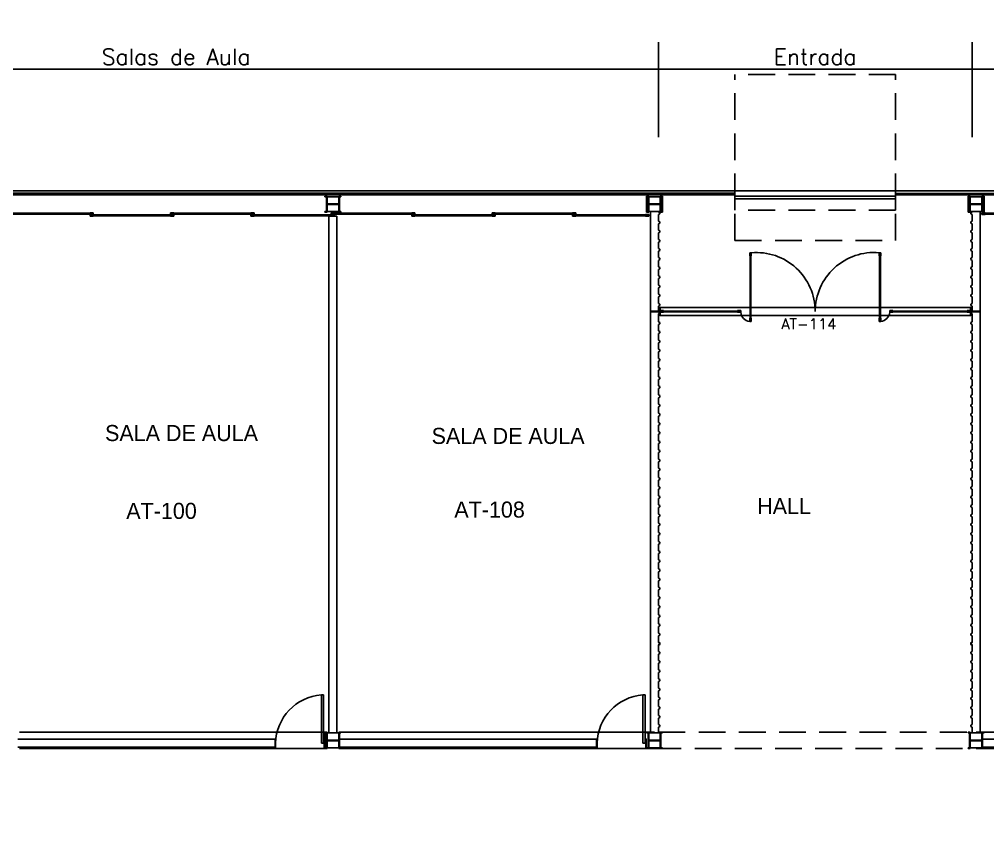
# Model space of a CAD drawing. Header units: millimetres. Extents: x 3281 to 3401, y 1379 to 1410.
# Drawn here: x 3350.39 to 3368.46, y 1394.57 to 1410 of the extents above; entities that cross this region are included whole.
import ezdxf
from ezdxf.enums import TextEntityAlignment as Align

# ---------------------------------------------------------------- set-up
doc = ezdxf.new("R2010")
doc.units = ezdxf.units.MM
doc.linetypes.add('DASHED', pattern=[0.75, 0.5, -0.25])
for name, color, linetype in [('3', 2, 'Continuous'), ('ENDEREÇO', 2, 'Continuous'), ('MATRIZ', 2, 'Continuous'), ('MATRIZ-1', 1, 'Continuous'), ('PROJ', 1, 'DASHED'), ('TEXTO-CENTRO-CUSTO', 2, 'Continuous')]:
    doc.layers.add(name, color=color, linetype=linetype)
doc.styles.add('FONTE', font='FONTE.shx', dxfattribs={"height": 0.4})
doc.styles.add('ROMANS', font='simplex.shx', dxfattribs={"height": 0.3})
doc.styles.add('UNB-100', font='simplex.shx', dxfattribs={"height": 0.2})
doc.dimstyles.new('1', dxfattribs={"dimtxt": 0.3, "dimasz": 0.18, "dimexe": 0.5, "dimexo": 1, "dimgap": 0.08, "dimtad": 1, "dimdec": 4, "dimzin": 12, "dimdsep": 46, "dimtxsty": 'ROMANS', "dimblk1": 'NONE', "dimblk2": 'NONE', "dimsah": 1, "dimcen": 0, "dimclrd": 2, "dimclre": 2, "dimclrt": 2, "dimadec": 0, "dimazin": 0, "dimtfac": 1, "dimtdec": 4, "dimtofl": 0, "dimtmove": 2, "dimatfit": 3, "dimldrblk": 'NONE', "dimfxl": 1, "dimtolj": 1, "dimtzin": 4, "dimarcsym": 0})

# ---------------------------------------------------------------- blocks, each defined once
blk = doc.blocks.new('*D30')
at = {"layer": 'DEFPOINTS', "color": 0, "linetype": 'Continuous', "transparency": 16777216}
for p in [(3368.164, 1409.069), (3368.164, 1406.799), (3386.164, 1406.411)]:
    blk.add_point(p, dxfattribs=at)
at = {"layer": 'TEXTO-CENTRO-CUSTO', "color": 2, "linetype": 'Continuous', "lineweight": -2, "transparency": 16777216}
for p, q in [((3368.164, 1407.799), (3368.164, 1409.569)), ((3386.164, 1407.411), (3386.164, 1409.569)), ((3386.164, 1409.069), (3368.164, 1409.069))]:
    blk.add_line(p, q, dxfattribs=at)
at = {"layer": 'TEXTO-CENTRO-CUSTO', "color": 2, "linetype": 'Continuous', "transparency": 16777216, "insert": (3377.164, 1409.299), "char_height": 0.3, "attachment_point": 5, "style": 'ROMANS'}
blk.add_mtext('\\A1;Salas de Aula', dxfattribs=at)
blk = doc.blocks.new('_NONE')
at = {"color": 0, "linetype": 'ByBlock'}
blk.add_circle((0, 0), 0.25, dxfattribs=at)
blk = doc.blocks.new('*D31')
at = {"layer": 'DEFPOINTS', "color": 0, "linetype": 'Continuous', "transparency": 16777216}
for p in [(3362.315, 1409.069), (3362.315, 1406.799), (3368.164, 1406.799)]:
    blk.add_point(p, dxfattribs=at)
at = {"layer": 'TEXTO-CENTRO-CUSTO', "color": 2, "linetype": 'Continuous', "lineweight": -2, "transparency": 16777216}
for p, q in [((3362.315, 1407.799), (3362.315, 1409.569)), ((3368.164, 1407.799), (3368.164, 1409.569)), ((3368.164, 1409.069), (3362.315, 1409.069))]:
    blk.add_line(p, q, dxfattribs=at)
at = {"layer": 'TEXTO-CENTRO-CUSTO', "color": 2, "linetype": 'Continuous', "transparency": 16777216, "insert": (3365.239, 1409.299), "char_height": 0.3, "attachment_point": 5, "style": 'ROMANS'}
blk.add_mtext('\\A1;Entrada', dxfattribs=at)
blk = doc.blocks.new('*D32')
at = {"layer": 'DEFPOINTS', "color": 0, "linetype": 'Continuous', "transparency": 16777216}
for p in [(3344.315, 1409.069), (3344.315, 1406.799), (3362.315, 1406.799)]:
    blk.add_point(p, dxfattribs=at)
at = {"layer": 'TEXTO-CENTRO-CUSTO', "color": 2, "linetype": 'Continuous', "lineweight": -2, "transparency": 16777216}
for p, q in [((3344.315, 1407.799), (3344.315, 1409.569)), ((3362.315, 1407.799), (3362.315, 1409.569)), ((3362.315, 1409.069), (3344.315, 1409.069))]:
    blk.add_line(p, q, dxfattribs=at)
at = {"layer": 'TEXTO-CENTRO-CUSTO', "color": 2, "linetype": 'Continuous', "transparency": 16777216, "insert": (3353.315, 1409.299), "char_height": 0.3, "attachment_point": 5, "style": 'ROMANS'}
blk.add_mtext('\\A1;Salas de Aula', dxfattribs=at)

msp = doc.modelspace()

# ---------------------------------------------------------------- linework, layer by layer
msp.add_lwpolyline([(3281.08946, 1406.79859), (3401.38888, 1406.79859), (3401.38888, 1382.29859), (3281.08946, 1382.29859)], close=True)
at = {"layer": 'MATRIZ'}
for p, q in [((3356.16446, 1406.32487), (3356.16446, 1396.68621)), ((3356.16446, 1406.32487), (3356.31446, 1406.32487)), ((3356.31446, 1406.32487), (3356.31446, 1396.68621)), ((3362.16404, 1396.68621), (3362.16404, 1406.41059)), ((3368.31488, 1396.68621), (3368.31488, 1406.41059)), ((3356.02393, 1397.39573), (3356.06393, 1397.39573)), ((3356.02393, 1396.49573), (3356.02393, 1397.39573)), ((3356.06393, 1397.39573), (3356.06393, 1396.49573)), ((3362.02393, 1397.39573), (3362.06393, 1397.39573)), ((3362.02393, 1396.49573), (3362.02393, 1397.39573)), ((3362.06393, 1397.39573), (3362.06393, 1396.49573)), ((3356.08946, 1396.69821), (3356.13146, 1396.69821)), ((3356.08946, 1396.68621), (3356.08946, 1396.69821)), ((3356.08946, 1396.68621), (3356.11946, 1396.68621)), ((3356.08946, 1396.68621), (3356.08946, 1396.41021)), ((3356.11946, 1396.68621), (3356.11946, 1396.41021)), ((3356.13146, 1396.69821), (3356.13146, 1396.39821)), ((3356.13146, 1396.68621), (3356.34746, 1396.68621)), ((3356.34746, 1396.69821), (3356.34746, 1396.39821)), ((3356.34746, 1396.69821), (3356.38946, 1396.69821)), ((3356.35946, 1396.68621), (3356.35946, 1396.41021)), ((3356.35946, 1396.68621), (3356.38946, 1396.68621)), ((3356.38946, 1396.68621), (3356.38946, 1396.69821)), ((3362.08946, 1396.68621), (3362.08946, 1396.69821)), ((3362.08946, 1396.69821), (3362.13146, 1396.69821)), ((3362.08946, 1396.68621), (3362.11946, 1396.68621)), ((3362.11946, 1396.68621), (3362.11946, 1396.41021)), ((3362.13146, 1396.69821), (3362.13146, 1396.39821)), ((3362.13146, 1396.68621), (3362.31456, 1396.68621)), ((3368.16437, 1396.68621), (3368.34746, 1396.68621)), ((3368.34746, 1396.69821), (3368.38946, 1396.69821)), ((3368.34746, 1396.69821), (3368.34746, 1396.39821)), ((3368.35946, 1396.68621), (3368.38946, 1396.68621)), ((3368.35946, 1396.68621), (3368.35946, 1396.41021)), ((3368.38946, 1396.68621), (3368.38946, 1396.69821)), ((3355.15957, 1396.56993), (3350.35946, 1396.56993)), ((3355.15957, 1396.56993), (3355.15957, 1396.41993)), ((3355.16457, 1396.57616), (3355.16457, 1396.41616)), ((3355.16457, 1396.57616), (3355.16957, 1396.57616)), ((3355.16957, 1396.57616), (3355.16957, 1396.41616)), ((3356.07946, 1396.57616), (3356.08446, 1396.57616)), ((3356.07946, 1396.57616), (3356.07946, 1396.41616)), ((3356.08446, 1396.57616), (3356.08446, 1396.41616)), ((3356.13146, 1396.55421), (3356.34746, 1396.55421)), ((3356.13146, 1396.54221), (3356.34746, 1396.54221)), ((3356.35946, 1396.57025), (3361.15957, 1396.57025)), ((3361.15957, 1396.57025), (3361.15957, 1396.42025)), ((3361.16457, 1396.57616), (3361.16457, 1396.41616)), ((3361.16457, 1396.57616), (3361.16957, 1396.57616)), ((3361.16957, 1396.57616), (3361.16957, 1396.41616)), ((3362.07946, 1396.57616), (3362.08446, 1396.57616)), ((3362.07946, 1396.57616), (3362.07946, 1396.41616)), ((3362.08446, 1396.57616), (3362.08446, 1396.41616)), ((3362.13146, 1396.55421), (3362.31456, 1396.55421)), ((3362.13146, 1396.54221), (3362.31456, 1396.54221)), ((3368.16437, 1396.55421), (3368.34746, 1396.55421)), ((3368.16437, 1396.54221), (3368.34746, 1396.54221)), ((3373.15957, 1396.57021), (3368.35946, 1396.57021)), ((3355.15957, 1396.41993), (3350.35946, 1396.41993)), ((3355.16457, 1396.41616), (3355.16957, 1396.41616)), ((3356.06393, 1396.49573), (3356.02393, 1396.49573)), ((3356.07946, 1396.41616), (3356.08446, 1396.41616)), ((3356.08946, 1396.39821), (3356.08946, 1396.41021)), ((3356.11946, 1396.41021), (3356.08946, 1396.41021)), ((3356.13146, 1396.39821), (3356.08946, 1396.39821)), ((3356.13146, 1396.41021), (3356.34746, 1396.41021)), ((3356.38946, 1396.39821), (3356.34746, 1396.39821)), ((3356.35946, 1396.42025), (3361.15957, 1396.42025)), ((3356.38946, 1396.41021), (3356.35946, 1396.41021)), ((3356.38946, 1396.39821), (3356.38946, 1396.41021)), ((3361.16457, 1396.41616), (3361.16957, 1396.41616)), ((3362.06393, 1396.49573), (3362.02393, 1396.49573)), ((3362.07946, 1396.41616), (3362.08446, 1396.41616)), ((3362.11946, 1396.41021), (3362.08946, 1396.41021)), ((3362.08946, 1396.39821), (3362.08946, 1396.41021)), ((3362.13146, 1396.39821), (3362.08946, 1396.39821)), ((3362.13146, 1396.41021), (3362.31456, 1396.41021)), ((3368.16437, 1396.41021), (3368.34746, 1396.41021)), ((3368.38946, 1396.39821), (3368.34746, 1396.39821)), ((3368.35946, 1396.42021), (3373.15957, 1396.42021)), ((3368.38946, 1396.41021), (3368.35946, 1396.41021)), ((3368.38946, 1396.39821), (3368.38946, 1396.41021))]:
    msp.add_line(p, q, dxfattribs=at)
for centre in [(3356.09339, 1396.47426), (3362.09339, 1396.47426)]:
    msp.add_arc(centre, 0.92408, 94.310497, 178.642288, dxfattribs=at)
at = {"layer": 'MATRIZ-1'}
for p, q in [((3401.38888, 1406.79859), (3281.08946, 1406.79859)), ((3363.73388, 1406.75343), (3281.08946, 1406.75343)), ((3363.73388, 1406.72343), (3281.08946, 1406.72343)), ((3356.08946, 1406.69859), (3356.13146, 1406.69859)), ((3356.08946, 1406.68659), (3356.08946, 1406.69859)), ((3356.08946, 1406.68659), (3356.11946, 1406.68659)), ((3356.11946, 1406.68659), (3356.11946, 1406.41059)), ((3356.13146, 1406.69859), (3356.13146, 1406.39859)), ((3356.13146, 1406.68659), (3356.34746, 1406.68659)), ((3356.34746, 1406.69859), (3356.34746, 1406.39859)), ((3356.34746, 1406.69859), (3356.38946, 1406.69859)), ((3356.35946, 1406.68659), (3356.35946, 1406.41059)), ((3356.35946, 1406.68659), (3356.38946, 1406.68659)), ((3356.38946, 1406.68659), (3356.38946, 1406.69859)), ((3361.58151, 1406.73293), (3361.58151, 1406.76293)), ((3362.08946, 1406.68659), (3362.08946, 1406.69859)), ((3362.08946, 1406.69859), (3362.13146, 1406.69859)), ((3362.08946, 1406.68659), (3362.11946, 1406.68659)), ((3362.08946, 1406.68659), (3362.08946, 1406.41059)), ((3362.11946, 1406.68659), (3362.11946, 1406.41059)), ((3362.13146, 1406.69859), (3362.13146, 1406.39859)), ((3362.13146, 1406.68659), (3362.34746, 1406.68659)), ((3362.34746, 1406.69859), (3362.38946, 1406.69859)), ((3362.34746, 1406.69859), (3362.34746, 1406.39859)), ((3362.35946, 1406.68659), (3362.38946, 1406.68659)), ((3362.35946, 1406.68659), (3362.35946, 1406.41059)), ((3362.38946, 1406.68659), (3362.38946, 1406.69859)), ((3362.38946, 1406.68659), (3362.38946, 1406.41059)), ((3363.73388, 1406.75343), (3363.73388, 1406.72343)), ((3366.73888, 1406.69859), (3363.73888, 1406.69859)), ((3363.73888, 1406.59859), (3363.73888, 1406.69859)), ((3366.73888, 1406.64859), (3363.73888, 1406.64859)), ((3366.73888, 1406.59859), (3366.73888, 1406.69859)), ((3401.38888, 1406.74859), (3366.74388, 1406.74859)), ((3366.74388, 1406.74859), (3366.74388, 1406.72359)), ((3401.38888, 1406.72359), (3366.74388, 1406.72359)), ((3368.08946, 1406.69859), (3368.13146, 1406.69859)), ((3368.08946, 1406.68659), (3368.08946, 1406.69859)), ((3368.08946, 1406.68659), (3368.08946, 1406.41059)), ((3368.08946, 1406.68659), (3368.11946, 1406.68659)), ((3368.11946, 1406.68659), (3368.11946, 1406.41059)), ((3368.13146, 1406.69859), (3368.13146, 1406.39859)), ((3368.13146, 1406.68659), (3368.34746, 1406.68659)), ((3368.34746, 1406.69859), (3368.38946, 1406.69859)), ((3368.34746, 1406.69859), (3368.34746, 1406.39859)), ((3368.35946, 1406.68659), (3368.38946, 1406.68659)), ((3368.35946, 1406.68659), (3368.35946, 1406.41059)), ((3368.38946, 1406.68659), (3368.38946, 1406.69859)), ((3368.38946, 1406.68659), (3368.38946, 1406.41059)), ((3356.13146, 1406.55459), (3356.34746, 1406.55459)), ((3356.13146, 1406.54259), (3356.34746, 1406.54259)), ((3362.13146, 1406.55459), (3362.34746, 1406.55459)), ((3362.13146, 1406.54259), (3362.34746, 1406.54259)), ((3368.13146, 1406.55459), (3368.34746, 1406.55459)), ((3368.13146, 1406.54259), (3368.34746, 1406.54259)), ((3351.76246, 1406.37925), (3350.21646, 1406.37925)), ((3351.76246, 1406.36325), (3350.21646, 1406.36325)), ((3351.76946, 1406.38625), (3351.70946, 1406.38625)), ((3351.70946, 1406.35625), (3351.76946, 1406.35625)), ((3351.70946, 1406.32625), (3351.70946, 1406.35625)), ((3351.76946, 1406.32625), (3351.70946, 1406.32625)), ((3353.26246, 1406.34925), (3351.71646, 1406.34925)), ((3351.71646, 1406.34925), (3351.71646, 1406.33325)), ((3353.26246, 1406.33325), (3351.71646, 1406.33325)), ((3351.76246, 1406.36325), (3351.76246, 1406.37925)), ((3351.76946, 1406.35625), (3351.76946, 1406.38625)), ((3353.20946, 1406.38625), (3353.26946, 1406.38625)), ((3353.20946, 1406.35625), (3353.20946, 1406.38625)), ((3353.26946, 1406.35625), (3353.20946, 1406.35625)), ((3353.20946, 1406.32625), (3353.26946, 1406.32625)), ((3353.21646, 1406.36325), (3353.21646, 1406.37925)), ((3354.76246, 1406.37925), (3353.21646, 1406.37925)), ((3354.76246, 1406.36325), (3353.21646, 1406.36325)), ((3353.26246, 1406.34925), (3353.26246, 1406.33325)), ((3353.26946, 1406.32625), (3353.26946, 1406.35625)), ((3354.76946, 1406.38625), (3354.70946, 1406.38625)), ((3354.70946, 1406.35625), (3354.76946, 1406.35625)), ((3354.70946, 1406.32625), (3354.70946, 1406.35625)), ((3354.76946, 1406.32625), (3354.70946, 1406.32625)), ((3356.26246, 1406.34925), (3354.71646, 1406.34925)), ((3354.71646, 1406.34925), (3354.71646, 1406.33325)), ((3356.26246, 1406.33325), (3354.71646, 1406.33325)), ((3354.76246, 1406.36325), (3354.76246, 1406.37925)), ((3354.76946, 1406.35625), (3354.76946, 1406.38625)), ((3356.08946, 1406.39859), (3356.08946, 1406.41059)), ((3356.11946, 1406.41059), (3356.08946, 1406.41059)), ((3356.13146, 1406.39859), (3356.08946, 1406.39859)), ((3356.13146, 1406.41059), (3356.34746, 1406.41059)), ((3356.20946, 1406.38625), (3356.26946, 1406.38625)), ((3356.20946, 1406.35625), (3356.20946, 1406.38625)), ((3356.26946, 1406.35625), (3356.20946, 1406.35625)), ((3356.20946, 1406.32625), (3356.26946, 1406.32625)), ((3357.76246, 1406.37925), (3356.21646, 1406.37925)), ((3356.21646, 1406.36325), (3356.21646, 1406.37925)), ((3357.76246, 1406.36325), (3356.21646, 1406.36325)), ((3356.26246, 1406.34925), (3356.26246, 1406.33325)), ((3356.26946, 1406.32625), (3356.26946, 1406.35625)), ((3356.38946, 1406.39859), (3356.34746, 1406.39859)), ((3356.38946, 1406.41059), (3356.35946, 1406.41059)), ((3356.38946, 1406.39859), (3356.38946, 1406.41059)), ((3357.76946, 1406.38625), (3357.70946, 1406.38625)), ((3357.70946, 1406.35625), (3357.76946, 1406.35625)), ((3357.70946, 1406.32625), (3357.70946, 1406.35625)), ((3357.76946, 1406.32625), (3357.70946, 1406.32625)), ((3359.26246, 1406.34925), (3357.71646, 1406.34925)), ((3357.71646, 1406.34925), (3357.71646, 1406.33325)), ((3359.26246, 1406.33325), (3357.71646, 1406.33325)), ((3357.76246, 1406.36325), (3357.76246, 1406.37925)), ((3357.76946, 1406.35625), (3357.76946, 1406.38625)), ((3359.20946, 1406.38625), (3359.26946, 1406.38625)), ((3359.20946, 1406.35625), (3359.20946, 1406.38625)), ((3359.26946, 1406.35625), (3359.20946, 1406.35625)), ((3359.20946, 1406.32625), (3359.26946, 1406.32625)), ((3360.76246, 1406.37925), (3359.21646, 1406.37925)), ((3359.21646, 1406.36325), (3359.21646, 1406.37925)), ((3360.76246, 1406.36325), (3359.21646, 1406.36325)), ((3359.26246, 1406.34925), (3359.26246, 1406.33325)), ((3359.26946, 1406.32625), (3359.26946, 1406.35625)), ((3360.76946, 1406.38625), (3360.70946, 1406.38625)), ((3360.70946, 1406.35625), (3360.76946, 1406.35625)), ((3360.70946, 1406.32625), (3360.70946, 1406.35625)), ((3360.76946, 1406.32625), (3360.70946, 1406.32625)), ((3360.71646, 1406.34925), (3360.71646, 1406.33325)), ((3362.1253, 1406.34925), (3360.71646, 1406.34925)), ((3362.1253, 1406.33325), (3360.71646, 1406.33325)), ((3360.76246, 1406.36325), (3360.76246, 1406.37925)), ((3360.76946, 1406.35625), (3360.76946, 1406.38625)), ((3362.1323, 1406.35625), (3362.0723, 1406.35625)), ((3362.0723, 1406.32625), (3362.1323, 1406.32625)), ((3362.11946, 1406.41059), (3362.08946, 1406.41059)), ((3362.08946, 1406.39859), (3362.08946, 1406.41059)), ((3362.13146, 1406.39859), (3362.08946, 1406.39859)), ((3362.1253, 1406.34925), (3362.1253, 1406.33325)), ((3362.13146, 1406.41059), (3362.34746, 1406.41059)), ((3362.1323, 1406.32625), (3362.1323, 1406.35625)), ((3362.33956, 1406.39337), (3362.31456, 1406.40587)), ((3362.33956, 1406.36837), (3362.31456, 1406.35587)), ((3362.31456, 1406.23507), (3362.31456, 1406.35587)), ((3362.33956, 1406.36837), (3362.33956, 1406.39337)), ((3362.38946, 1406.39859), (3362.34746, 1406.39859)), ((3362.38946, 1406.41059), (3362.35946, 1406.41059)), ((3362.38946, 1406.39859), (3362.38946, 1406.41059)), ((3368.08946, 1406.39859), (3368.08946, 1406.41059)), ((3368.11946, 1406.41059), (3368.08946, 1406.41059)), ((3368.13146, 1406.39859), (3368.08946, 1406.39859)), ((3368.13146, 1406.41059), (3368.34746, 1406.41059)), ((3368.13937, 1406.39337), (3368.16437, 1406.40587)), ((3368.13937, 1406.36837), (3368.13937, 1406.39337)), ((3368.13937, 1406.36837), (3368.16437, 1406.35587)), ((3368.16437, 1406.23507), (3368.16437, 1406.35587)), ((3368.38946, 1406.39859), (3368.34746, 1406.39859)), ((3368.34798, 1406.38625), (3368.40798, 1406.38625)), ((3368.34798, 1406.35625), (3368.34798, 1406.38625)), ((3368.40798, 1406.35625), (3368.34798, 1406.35625)), ((3368.35498, 1406.36325), (3368.35498, 1406.37925)), ((3369.76246, 1406.37925), (3368.35498, 1406.37925)), ((3369.76246, 1406.36325), (3368.35498, 1406.36325)), ((3368.38946, 1406.41059), (3368.35946, 1406.41059)), ((3368.38946, 1406.39859), (3368.38946, 1406.41059)), ((3362.31456, 1406.23507), (3362.33956, 1406.22257)), ((3362.33956, 1406.19757), (3362.31456, 1406.18507)), ((3362.31456, 1406.18507), (3362.31456, 1406.06461)), ((3362.33956, 1406.22257), (3362.33956, 1406.19757)), ((3368.16437, 1406.23507), (3368.13937, 1406.22257)), ((3368.13937, 1406.22257), (3368.13937, 1406.19757)), ((3368.13937, 1406.19757), (3368.16437, 1406.18507)), ((3368.16437, 1406.18507), (3368.16437, 1406.06461)), ((3362.31456, 1406.06461), (3362.33956, 1406.05211)), ((3362.33956, 1406.02711), (3362.31456, 1406.01461)), ((3362.31456, 1406.01461), (3362.31456, 1405.89347)), ((3362.33956, 1406.05211), (3362.33956, 1406.02711)), ((3368.16437, 1406.06461), (3368.13937, 1406.05211)), ((3368.13937, 1406.05211), (3368.13937, 1406.02711)), ((3368.13937, 1406.02711), (3368.16437, 1406.01461)), ((3368.16437, 1406.01461), (3368.16437, 1405.89347)), ((3362.31456, 1405.89347), (3362.33956, 1405.88097)), ((3362.33956, 1405.85597), (3362.31456, 1405.84347)), ((3362.31456, 1405.84347), (3362.31456, 1405.72267)), ((3362.31456, 1405.72267), (3362.33956, 1405.71017)), ((3362.33956, 1405.88097), (3362.33956, 1405.85597)), ((3368.16437, 1405.89347), (3368.13937, 1405.88097)), ((3368.13937, 1405.88097), (3368.13937, 1405.85597)), ((3368.13937, 1405.85597), (3368.16437, 1405.84347)), ((3368.16437, 1405.72267), (3368.13937, 1405.71017)), ((3368.16437, 1405.84347), (3368.16437, 1405.72267)), ((3362.33956, 1405.68517), (3362.31456, 1405.67267)), ((3362.31456, 1405.67267), (3362.31456, 1405.55187)), ((3362.31456, 1405.55187), (3362.33956, 1405.53937)), ((3362.33956, 1405.71017), (3362.33956, 1405.68517)), ((3362.33956, 1405.53937), (3362.33956, 1405.51437)), ((3368.13937, 1405.71017), (3368.13937, 1405.68517)), ((3368.13937, 1405.68517), (3368.16437, 1405.67267)), ((3368.16437, 1405.55187), (3368.13937, 1405.53937)), ((3368.13937, 1405.53937), (3368.13937, 1405.51437)), ((3368.16437, 1405.67267), (3368.16437, 1405.55187)), ((3362.33956, 1405.51437), (3362.31456, 1405.50187)), ((3362.31456, 1405.50187), (3362.31456, 1405.38107)), ((3362.33956, 1405.36857), (3362.31456, 1405.38107)), ((3362.33956, 1405.34357), (3362.33956, 1405.36857)), ((3368.13937, 1405.51437), (3368.16437, 1405.50187)), ((3368.13937, 1405.36857), (3368.16437, 1405.38107)), ((3368.13937, 1405.34357), (3368.13937, 1405.36857)), ((3368.16437, 1405.50187), (3368.16437, 1405.38107)), ((3362.33956, 1405.34357), (3362.31456, 1405.33107)), ((3362.31456, 1405.21027), (3362.31456, 1405.33107)), ((3362.31456, 1405.21027), (3362.33956, 1405.19777)), ((3362.33956, 1405.19777), (3362.33956, 1405.17277)), ((3368.13937, 1405.34357), (3368.16437, 1405.33107)), ((3368.16437, 1405.21027), (3368.13937, 1405.19777)), ((3368.13937, 1405.19777), (3368.13937, 1405.17277)), ((3368.16437, 1405.21027), (3368.16437, 1405.33107)), ((3362.33956, 1405.17277), (3362.31456, 1405.16027)), ((3362.31456, 1405.16027), (3362.31456, 1405.03981)), ((3362.31456, 1405.03981), (3362.33956, 1405.02731)), ((3362.33956, 1405.00231), (3362.31456, 1404.98981)), ((3362.33956, 1405.02731), (3362.33956, 1405.00231)), ((3368.13937, 1405.17277), (3368.16437, 1405.16027)), ((3368.16437, 1405.03981), (3368.13937, 1405.02731)), ((3368.13937, 1405.02731), (3368.13937, 1405.00231)), ((3368.13937, 1405.00231), (3368.16437, 1404.98981)), ((3368.16437, 1405.16027), (3368.16437, 1405.03981)), ((3362.31456, 1404.98981), (3362.31456, 1404.86867)), ((3362.31456, 1404.86867), (3362.33956, 1404.85617)), ((3362.33956, 1404.83117), (3362.31456, 1404.81867)), ((3362.31456, 1404.81867), (3362.31456, 1404.69787)), ((3362.33956, 1404.85617), (3362.33956, 1404.83117)), ((3368.16437, 1404.86867), (3368.13937, 1404.85617)), ((3368.13937, 1404.85617), (3368.13937, 1404.83117)), ((3368.13937, 1404.83117), (3368.16437, 1404.81867)), ((3368.16437, 1404.98981), (3368.16437, 1404.86867)), ((3368.16437, 1404.81867), (3368.16437, 1404.69787)), ((3362.31456, 1404.69787), (3362.33956, 1404.68537)), ((3362.33956, 1404.66037), (3362.31456, 1404.64787)), ((3362.31456, 1404.64787), (3362.31456, 1404.52707)), ((3362.33956, 1404.68537), (3362.33956, 1404.66037)), ((3368.16437, 1404.69787), (3368.13937, 1404.68537)), ((3368.13937, 1404.68537), (3368.13937, 1404.66037)), ((3368.13937, 1404.66037), (3368.16437, 1404.64787)), ((3368.16437, 1404.64787), (3368.16437, 1404.52707)), ((3362.31445, 1404.61859), (3362.33945, 1404.61859)), ((3362.31445, 1404.61859), (3362.31445, 1404.59359)), ((3362.31445, 1404.59359), (3362.33945, 1404.59359)), ((3362.31445, 1404.50352), (3362.33945, 1404.50352)), ((3362.31445, 1404.50352), (3362.31445, 1404.47852)), ((3362.31445, 1404.47852), (3362.33945, 1404.47852)), ((3362.31456, 1404.52707), (3362.33956, 1404.51457)), ((3362.33956, 1404.48957), (3362.31456, 1404.47707)), ((3362.31456, 1404.47707), (3362.31456, 1404.35627)), ((3362.34445, 1404.62359), (3362.33945, 1404.62359)), ((3362.33945, 1404.47359), (3362.33945, 1404.62359)), ((3362.33945, 1404.59359), (3362.33945, 1404.61859)), ((3362.33945, 1404.47852), (3362.33945, 1404.50352)), ((3362.34445, 1404.47359), (3362.33945, 1404.47359)), ((3362.33956, 1404.51457), (3362.33956, 1404.48957)), ((3368.13448, 1404.62359), (3362.34445, 1404.62359)), ((3362.34445, 1404.47359), (3362.34445, 1404.62359)), ((3368.13448, 1404.47359), (3362.34445, 1404.47359)), ((3362.3466, 1404.56359), (3362.4066, 1404.56359)), ((3362.3466, 1404.53359), (3362.3466, 1404.56359)), ((3362.4066, 1404.53359), (3362.3466, 1404.53359)), ((3362.3536, 1404.55659), (3362.3536, 1404.54059)), ((3368.13056, 1404.56359), (3368.07056, 1404.56359)), ((3368.07056, 1404.53359), (3368.13056, 1404.53359)), ((3368.12356, 1404.55659), (3368.12356, 1404.54059)), ((3368.13056, 1404.53359), (3368.13056, 1404.56359)), ((3368.13448, 1404.62359), (3368.13948, 1404.62359)), ((3368.13448, 1404.47359), (3368.13448, 1404.62359)), ((3368.13448, 1404.47359), (3368.13948, 1404.47359)), ((3368.16437, 1404.52707), (3368.13937, 1404.51457)), ((3368.13937, 1404.51457), (3368.13937, 1404.48957)), ((3368.13937, 1404.48957), (3368.16437, 1404.47707)), ((3368.13948, 1404.47359), (3368.13948, 1404.62359)), ((3368.16448, 1404.61859), (3368.13948, 1404.61859)), ((3368.13948, 1404.59359), (3368.13948, 1404.61859)), ((3368.16448, 1404.59359), (3368.13948, 1404.59359)), ((3368.16448, 1404.50352), (3368.13948, 1404.50352)), ((3368.13948, 1404.47852), (3368.13948, 1404.50352)), ((3368.16448, 1404.47852), (3368.13948, 1404.47852)), ((3368.16437, 1404.47707), (3368.16437, 1404.35627)), ((3368.16448, 1404.61859), (3368.16448, 1404.59359)), ((3368.16448, 1404.50352), (3368.16448, 1404.47852)), ((3362.33956, 1404.34377), (3362.31456, 1404.35627)), ((3362.33956, 1404.31877), (3362.31456, 1404.30627)), ((3362.31456, 1404.18547), (3362.31456, 1404.30627)), ((3362.33956, 1404.31877), (3362.33956, 1404.34377)), ((3368.13937, 1404.34377), (3368.16437, 1404.35627)), ((3368.13937, 1404.31877), (3368.13937, 1404.34377)), ((3368.13937, 1404.31877), (3368.16437, 1404.30627)), ((3368.16437, 1404.18547), (3368.16437, 1404.30627)), ((3362.31456, 1404.18547), (3362.33956, 1404.17297)), ((3362.33956, 1404.14797), (3362.31456, 1404.13547)), ((3362.31456, 1404.13547), (3362.31456, 1404.01501)), ((3362.33956, 1404.17297), (3362.33956, 1404.14797)), ((3368.16437, 1404.18547), (3368.13937, 1404.17297)), ((3368.13937, 1404.17297), (3368.13937, 1404.14797)), ((3368.13937, 1404.14797), (3368.16437, 1404.13547)), ((3368.16437, 1404.13547), (3368.16437, 1404.01501)), ((3362.31456, 1404.01501), (3362.33956, 1404.00251)), ((3362.33956, 1403.97751), (3362.31456, 1403.96501)), ((3362.31456, 1403.96501), (3362.31456, 1403.84387)), ((3362.33956, 1404.00251), (3362.33956, 1403.97751)), ((3368.16437, 1404.01501), (3368.13937, 1404.00251)), ((3368.13937, 1404.00251), (3368.13937, 1403.97751)), ((3368.13937, 1403.97751), (3368.16437, 1403.96501)), ((3368.16437, 1403.96501), (3368.16437, 1403.84387)), ((3362.31456, 1403.84387), (3362.33956, 1403.83137)), ((3362.33956, 1403.80637), (3362.31456, 1403.79387)), ((3362.31456, 1403.79387), (3362.31456, 1403.67307)), ((3362.33956, 1403.83137), (3362.33956, 1403.80637)), ((3368.16437, 1403.84387), (3368.13937, 1403.83137)), ((3368.13937, 1403.83137), (3368.13937, 1403.80637)), ((3368.13937, 1403.80637), (3368.16437, 1403.79387)), ((3368.16437, 1403.79387), (3368.16437, 1403.67307)), ((3362.31456, 1403.67307), (3362.33956, 1403.66057)), ((3362.33956, 1403.63557), (3362.31456, 1403.62307)), ((3362.31456, 1403.62307), (3362.31456, 1403.50227)), ((3362.33956, 1403.66057), (3362.33956, 1403.63557)), ((3368.16437, 1403.67307), (3368.13937, 1403.66057)), ((3368.13937, 1403.66057), (3368.13937, 1403.63557)), ((3368.13937, 1403.63557), (3368.16437, 1403.62307)), ((3368.16437, 1403.62307), (3368.16437, 1403.50227)), ((3362.31456, 1403.50227), (3362.33956, 1403.48977)), ((3362.33956, 1403.46477), (3362.31456, 1403.45227)), ((3362.31456, 1403.45227), (3362.31456, 1403.33147)), ((3362.33956, 1403.48977), (3362.33956, 1403.46477)), ((3368.16437, 1403.50227), (3368.13937, 1403.48977)), ((3368.13937, 1403.48977), (3368.13937, 1403.46477)), ((3368.13937, 1403.46477), (3368.16437, 1403.45227)), ((3368.16437, 1403.45227), (3368.16437, 1403.33147)), ((3362.33956, 1403.31897), (3362.31456, 1403.33147)), ((3362.33956, 1403.29397), (3362.31456, 1403.28147)), ((3362.31456, 1403.16067), (3362.31456, 1403.28147)), ((3362.33956, 1403.29397), (3362.33956, 1403.31897)), ((3368.13937, 1403.31897), (3368.16437, 1403.33147)), ((3368.13937, 1403.29397), (3368.13937, 1403.31897)), ((3368.13937, 1403.29397), (3368.16437, 1403.28147)), ((3368.16437, 1403.16067), (3368.16437, 1403.28147)), ((3362.31456, 1403.16067), (3362.33956, 1403.14817)), ((3362.33956, 1403.12317), (3362.31456, 1403.11067)), ((3362.31456, 1403.11067), (3362.31456, 1402.99021)), ((3362.33956, 1403.14817), (3362.33956, 1403.12317)), ((3368.16437, 1403.16067), (3368.13937, 1403.14817)), ((3368.13937, 1403.14817), (3368.13937, 1403.12317)), ((3368.13937, 1403.12317), (3368.16437, 1403.11067)), ((3368.16437, 1403.11067), (3368.16437, 1402.99021)), ((3362.31456, 1402.99021), (3362.33956, 1402.97771)), ((3362.33956, 1402.95271), (3362.31456, 1402.94021)), ((3362.31456, 1402.94021), (3362.31456, 1402.81907)), ((3362.33956, 1402.97771), (3362.33956, 1402.95271)), ((3368.16437, 1402.99021), (3368.13937, 1402.97771)), ((3368.13937, 1402.97771), (3368.13937, 1402.95271)), ((3368.13937, 1402.95271), (3368.16437, 1402.94021)), ((3368.16437, 1402.94021), (3368.16437, 1402.81907)), ((3362.31456, 1402.81907), (3362.33956, 1402.80657)), ((3362.33956, 1402.78157), (3362.31456, 1402.76907)), ((3362.31456, 1402.76907), (3362.31456, 1402.64827)), ((3362.31456, 1402.64827), (3362.33956, 1402.63577)), ((3362.33956, 1402.80657), (3362.33956, 1402.78157)), ((3368.16437, 1402.81907), (3368.13937, 1402.80657)), ((3368.13937, 1402.80657), (3368.13937, 1402.78157)), ((3368.13937, 1402.78157), (3368.16437, 1402.76907)), ((3368.16437, 1402.64827), (3368.13937, 1402.63577)), ((3368.16437, 1402.76907), (3368.16437, 1402.64827)), ((3362.33956, 1402.61077), (3362.31456, 1402.59827)), ((3362.31456, 1402.59827), (3362.31456, 1402.47747)), ((3362.31456, 1402.47747), (3362.33956, 1402.46497)), ((3362.33956, 1402.63577), (3362.33956, 1402.61077)), ((3362.33956, 1402.46497), (3362.33956, 1402.43997)), ((3368.13937, 1402.63577), (3368.13937, 1402.61077)), ((3368.13937, 1402.61077), (3368.16437, 1402.59827)), ((3368.16437, 1402.47747), (3368.13937, 1402.46497)), ((3368.13937, 1402.46497), (3368.13937, 1402.43997)), ((3368.16437, 1402.59827), (3368.16437, 1402.47747)), ((3362.33956, 1402.43997), (3362.31456, 1402.42747)), ((3362.31456, 1402.42747), (3362.31456, 1402.30667)), ((3362.33956, 1402.29417), (3362.31456, 1402.30667)), ((3362.33956, 1402.26917), (3362.33956, 1402.29417)), ((3368.13937, 1402.43997), (3368.16437, 1402.42747)), ((3368.13937, 1402.29417), (3368.16437, 1402.30667)), ((3368.13937, 1402.26917), (3368.13937, 1402.29417)), ((3368.16437, 1402.42747), (3368.16437, 1402.30667)), ((3362.33956, 1402.26917), (3362.31456, 1402.25667)), ((3362.31456, 1402.13587), (3362.31456, 1402.25667)), ((3362.31456, 1402.13587), (3362.33956, 1402.12337)), ((3362.33956, 1402.12337), (3362.33956, 1402.09837)), ((3368.13937, 1402.26917), (3368.16437, 1402.25667)), ((3368.16437, 1402.13587), (3368.13937, 1402.12337)), ((3368.13937, 1402.12337), (3368.13937, 1402.09837)), ((3368.16437, 1402.13587), (3368.16437, 1402.25667)), ((3362.33956, 1402.09837), (3362.31456, 1402.08587)), ((3362.31456, 1402.08587), (3362.31456, 1401.96541)), ((3362.31456, 1401.96541), (3362.33956, 1401.95291)), ((3362.33956, 1401.92791), (3362.31456, 1401.91541)), ((3362.33956, 1401.95291), (3362.33956, 1401.92791)), ((3368.13937, 1402.09837), (3368.16437, 1402.08587)), ((3368.16437, 1401.96541), (3368.13937, 1401.95291)), ((3368.13937, 1401.95291), (3368.13937, 1401.92791)), ((3368.13937, 1401.92791), (3368.16437, 1401.91541)), ((3368.16437, 1402.08587), (3368.16437, 1401.96541)), ((3362.31456, 1401.91541), (3362.31456, 1401.79427)), ((3362.31456, 1401.79427), (3362.33956, 1401.78177)), ((3362.33956, 1401.75677), (3362.31456, 1401.74427)), ((3362.31456, 1401.74427), (3362.31456, 1401.62347)), ((3362.33956, 1401.78177), (3362.33956, 1401.75677)), ((3368.16437, 1401.79427), (3368.13937, 1401.78177)), ((3368.13937, 1401.78177), (3368.13937, 1401.75677)), ((3368.13937, 1401.75677), (3368.16437, 1401.74427)), ((3368.16437, 1401.91541), (3368.16437, 1401.79427)), ((3368.16437, 1401.74427), (3368.16437, 1401.62347)), ((3362.31456, 1401.62347), (3362.33956, 1401.61097)), ((3362.33956, 1401.58597), (3362.31456, 1401.57347)), ((3362.31456, 1401.57347), (3362.31456, 1401.45267)), ((3362.33956, 1401.61097), (3362.33956, 1401.58597)), ((3368.16437, 1401.62347), (3368.13937, 1401.61097)), ((3368.13937, 1401.61097), (3368.13937, 1401.58597)), ((3368.13937, 1401.58597), (3368.16437, 1401.57347)), ((3368.16437, 1401.57347), (3368.16437, 1401.45267)), ((3362.31456, 1401.45267), (3362.33956, 1401.44017)), ((3362.33956, 1401.41517), (3362.31456, 1401.40267)), ((3362.31456, 1401.40267), (3362.31456, 1401.28187)), ((3362.33956, 1401.44017), (3362.33956, 1401.41517)), ((3368.16437, 1401.45267), (3368.13937, 1401.44017)), ((3368.13937, 1401.44017), (3368.13937, 1401.41517)), ((3368.13937, 1401.41517), (3368.16437, 1401.40267)), ((3368.16437, 1401.40267), (3368.16437, 1401.28187)), ((3362.33956, 1401.26937), (3362.31456, 1401.28187)), ((3362.33956, 1401.24437), (3362.31456, 1401.23187)), ((3362.31456, 1401.11107), (3362.31456, 1401.23187)), ((3362.33956, 1401.24437), (3362.33956, 1401.26937)), ((3368.13937, 1401.26937), (3368.16437, 1401.28187)), ((3368.13937, 1401.24437), (3368.13937, 1401.26937)), ((3368.13937, 1401.24437), (3368.16437, 1401.23187)), ((3368.16437, 1401.11107), (3368.16437, 1401.23187)), ((3362.31456, 1401.11107), (3362.33956, 1401.09857)), ((3362.33956, 1401.07357), (3362.31456, 1401.06107)), ((3362.31456, 1401.06107), (3362.31456, 1400.94061)), ((3362.33956, 1401.09857), (3362.33956, 1401.07357)), ((3368.16437, 1401.11107), (3368.13937, 1401.09857)), ((3368.13937, 1401.09857), (3368.13937, 1401.07357)), ((3368.13937, 1401.07357), (3368.16437, 1401.06107)), ((3368.16437, 1401.06107), (3368.16437, 1400.94061)), ((3362.31456, 1400.94061), (3362.33956, 1400.92811)), ((3362.33956, 1400.90311), (3362.31456, 1400.89061)), ((3362.31456, 1400.89061), (3362.31456, 1400.76947)), ((3362.33956, 1400.92811), (3362.33956, 1400.90311)), ((3368.16437, 1400.94061), (3368.13937, 1400.92811)), ((3368.13937, 1400.92811), (3368.13937, 1400.90311)), ((3368.13937, 1400.90311), (3368.16437, 1400.89061)), ((3368.16437, 1400.89061), (3368.16437, 1400.76947)), ((3362.31456, 1400.76947), (3362.33956, 1400.75697)), ((3362.33956, 1400.73197), (3362.31456, 1400.71947)), ((3362.31456, 1400.71947), (3362.31456, 1400.59867)), ((3362.33956, 1400.75697), (3362.33956, 1400.73197)), ((3368.16437, 1400.76947), (3368.13937, 1400.75697)), ((3368.13937, 1400.75697), (3368.13937, 1400.73197)), ((3368.13937, 1400.73197), (3368.16437, 1400.71947)), ((3368.16437, 1400.71947), (3368.16437, 1400.59867)), ((3362.31456, 1400.59867), (3362.33956, 1400.58617)), ((3362.33956, 1400.56117), (3362.31456, 1400.54867)), ((3362.31456, 1400.54867), (3362.31456, 1400.42787)), ((3362.33956, 1400.58617), (3362.33956, 1400.56117)), ((3368.16437, 1400.59867), (3368.13937, 1400.58617)), ((3368.13937, 1400.58617), (3368.13937, 1400.56117)), ((3368.13937, 1400.56117), (3368.16437, 1400.54867)), ((3368.16437, 1400.54867), (3368.16437, 1400.42787)), ((3362.31456, 1400.42787), (3362.33956, 1400.41537)), ((3362.33956, 1400.39037), (3362.31456, 1400.37787)), ((3362.31456, 1400.37787), (3362.31456, 1400.25707)), ((3362.33956, 1400.41537), (3362.33956, 1400.39037)), ((3368.16437, 1400.42787), (3368.13937, 1400.41537)), ((3368.13937, 1400.41537), (3368.13937, 1400.39037)), ((3368.13937, 1400.39037), (3368.16437, 1400.37787)), ((3368.16437, 1400.37787), (3368.16437, 1400.25707)), ((3362.33956, 1400.24457), (3362.31456, 1400.25707)), ((3362.33956, 1400.21957), (3362.31456, 1400.20707)), ((3362.31456, 1400.08627), (3362.31456, 1400.20707)), ((3362.33956, 1400.21957), (3362.33956, 1400.24457)), ((3368.13937, 1400.24457), (3368.16437, 1400.25707)), ((3368.13937, 1400.21957), (3368.13937, 1400.24457)), ((3368.13937, 1400.21957), (3368.16437, 1400.20707)), ((3368.16437, 1400.08627), (3368.16437, 1400.20707)), ((3362.31456, 1400.08627), (3362.33956, 1400.07377)), ((3362.33956, 1400.04877), (3362.31456, 1400.03627)), ((3362.31456, 1400.03627), (3362.31456, 1399.91581)), ((3362.33956, 1400.07377), (3362.33956, 1400.04877)), ((3368.16437, 1400.08627), (3368.13937, 1400.07377)), ((3368.13937, 1400.07377), (3368.13937, 1400.04877)), ((3368.13937, 1400.04877), (3368.16437, 1400.03627)), ((3368.16437, 1400.03627), (3368.16437, 1399.91581)), ((3362.31456, 1399.91581), (3362.33956, 1399.90331)), ((3362.33956, 1399.87831), (3362.31456, 1399.86581)), ((3362.31456, 1399.86581), (3362.31456, 1399.74467)), ((3362.33956, 1399.90331), (3362.33956, 1399.87831)), ((3368.16437, 1399.91581), (3368.13937, 1399.90331)), ((3368.13937, 1399.90331), (3368.13937, 1399.87831)), ((3368.13937, 1399.87831), (3368.16437, 1399.86581)), ((3368.16437, 1399.86581), (3368.16437, 1399.74467)), ((3362.31456, 1399.74467), (3362.33956, 1399.73217)), ((3362.33956, 1399.70717), (3362.31456, 1399.69467)), ((3362.31456, 1399.69467), (3362.31456, 1399.57387)), ((3362.31456, 1399.57387), (3362.33956, 1399.56137)), ((3362.33956, 1399.73217), (3362.33956, 1399.70717)), ((3368.16437, 1399.74467), (3368.13937, 1399.73217)), ((3368.13937, 1399.73217), (3368.13937, 1399.70717)), ((3368.13937, 1399.70717), (3368.16437, 1399.69467)), ((3368.16437, 1399.57387), (3368.13937, 1399.56137)), ((3368.16437, 1399.69467), (3368.16437, 1399.57387)), ((3362.33956, 1399.53637), (3362.31456, 1399.52387)), ((3362.31456, 1399.52387), (3362.31456, 1399.40307)), ((3362.31456, 1399.40307), (3362.33956, 1399.39057)), ((3362.33956, 1399.56137), (3362.33956, 1399.53637)), ((3368.13937, 1399.56137), (3368.13937, 1399.53637)), ((3368.13937, 1399.53637), (3368.16437, 1399.52387)), ((3368.16437, 1399.40307), (3368.13937, 1399.39057)), ((3368.16437, 1399.52387), (3368.16437, 1399.40307)), ((3362.33956, 1399.36557), (3362.31456, 1399.35307)), ((3362.31456, 1399.35307), (3362.31456, 1399.23227)), ((3362.33956, 1399.21977), (3362.31456, 1399.23227)), ((3362.33956, 1399.39057), (3362.33956, 1399.36557)), ((3362.33956, 1399.19477), (3362.33956, 1399.21977)), ((3368.13937, 1399.39057), (3368.13937, 1399.36557)), ((3368.13937, 1399.36557), (3368.16437, 1399.35307)), ((3368.13937, 1399.21977), (3368.16437, 1399.23227)), ((3368.13937, 1399.19477), (3368.13937, 1399.21977)), ((3368.16437, 1399.35307), (3368.16437, 1399.23227)), ((3362.33956, 1399.19477), (3362.31456, 1399.18227)), ((3362.31456, 1399.06147), (3362.31456, 1399.18227)), ((3362.31456, 1399.06147), (3362.33956, 1399.04897)), ((3362.33956, 1399.04897), (3362.33956, 1399.02397)), ((3368.13937, 1399.19477), (3368.16437, 1399.18227)), ((3368.16437, 1399.06147), (3368.13937, 1399.04897)), ((3368.13937, 1399.04897), (3368.13937, 1399.02397)), ((3368.16437, 1399.06147), (3368.16437, 1399.18227)), ((3362.33956, 1399.02397), (3362.31456, 1399.01147)), ((3362.31456, 1399.01147), (3362.31456, 1398.89101)), ((3362.31456, 1398.89101), (3362.33956, 1398.87851)), ((3362.33956, 1398.85351), (3362.31456, 1398.84101)), ((3362.33956, 1398.87851), (3362.33956, 1398.85351)), ((3368.13937, 1399.02397), (3368.16437, 1399.01147)), ((3368.16437, 1398.89101), (3368.13937, 1398.87851)), ((3368.13937, 1398.87851), (3368.13937, 1398.85351)), ((3368.13937, 1398.85351), (3368.16437, 1398.84101)), ((3368.16437, 1399.01147), (3368.16437, 1398.89101)), ((3362.31456, 1398.84101), (3362.31456, 1398.71987)), ((3362.31456, 1398.71987), (3362.33956, 1398.70737)), ((3362.33956, 1398.68237), (3362.31456, 1398.66987)), ((3362.31456, 1398.66987), (3362.31456, 1398.54907)), ((3362.33956, 1398.70737), (3362.33956, 1398.68237)), ((3368.16437, 1398.71987), (3368.13937, 1398.70737)), ((3368.13937, 1398.70737), (3368.13937, 1398.68237)), ((3368.13937, 1398.68237), (3368.16437, 1398.66987)), ((3368.16437, 1398.84101), (3368.16437, 1398.71987)), ((3368.16437, 1398.66987), (3368.16437, 1398.54907)), ((3362.31397, 1398.49507), (3362.31397, 1398.37427)), ((3362.31456, 1398.54907), (3362.33956, 1398.53657)), ((3362.33956, 1398.51157), (3362.31456, 1398.49907)), ((3362.31456, 1398.49907), (3362.31456, 1398.37827)), ((3362.33956, 1398.53657), (3362.33956, 1398.51157)), ((3368.16437, 1398.54907), (3368.13937, 1398.53657)), ((3368.13937, 1398.53657), (3368.13937, 1398.51157)), ((3368.13937, 1398.51157), (3368.16437, 1398.49907)), ((3368.16437, 1398.49907), (3368.16437, 1398.37827)), ((3368.16495, 1398.49507), (3368.16495, 1398.37427)), ((3362.31397, 1398.37427), (3362.33897, 1398.36177)), ((3362.33897, 1398.33677), (3362.31397, 1398.32427)), ((3362.31456, 1398.37827), (3362.33956, 1398.36577)), ((3362.33956, 1398.34077), (3362.31456, 1398.32827)), ((3362.31456, 1398.32827), (3362.31456, 1398.20747)), ((3362.33897, 1398.36177), (3362.33897, 1398.33677)), ((3362.33956, 1398.36577), (3362.33956, 1398.34077)), ((3368.16437, 1398.37827), (3368.13937, 1398.36577)), ((3368.13937, 1398.36577), (3368.13937, 1398.34077)), ((3368.13937, 1398.34077), (3368.16437, 1398.32827)), ((3368.16495, 1398.37427), (3368.13995, 1398.36177)), ((3368.13995, 1398.36177), (3368.13995, 1398.33677)), ((3368.13995, 1398.33677), (3368.16495, 1398.32427)), ((3368.16437, 1398.32827), (3368.16437, 1398.20747)), ((3362.33956, 1398.19497), (3362.31456, 1398.20747)), ((3362.33956, 1398.16997), (3362.31456, 1398.15747)), ((3362.31456, 1398.03667), (3362.31456, 1398.15747)), ((3362.33956, 1398.16997), (3362.33956, 1398.19497)), ((3368.13937, 1398.19497), (3368.16437, 1398.20747)), ((3368.13937, 1398.16997), (3368.13937, 1398.19497)), ((3368.13937, 1398.16997), (3368.16437, 1398.15747)), ((3368.16437, 1398.03667), (3368.16437, 1398.15747)), ((3362.31456, 1398.03667), (3362.33956, 1398.02417)), ((3362.33956, 1397.99917), (3362.31456, 1397.98667)), ((3362.31456, 1397.98667), (3362.31456, 1397.86621)), ((3362.33956, 1398.02417), (3362.33956, 1397.99917)), ((3368.16437, 1398.03667), (3368.13937, 1398.02417)), ((3368.13937, 1398.02417), (3368.13937, 1397.99917)), ((3368.13937, 1397.99917), (3368.16437, 1397.98667)), ((3368.16437, 1397.98667), (3368.16437, 1397.86621)), ((3362.31456, 1397.86621), (3362.33956, 1397.85371)), ((3362.33956, 1397.82871), (3362.31456, 1397.81621)), ((3362.31456, 1397.81621), (3362.31456, 1397.69507)), ((3362.33956, 1397.85371), (3362.33956, 1397.82871)), ((3368.16437, 1397.86621), (3368.13937, 1397.85371)), ((3368.13937, 1397.85371), (3368.13937, 1397.82871)), ((3368.13937, 1397.82871), (3368.16437, 1397.81621)), ((3368.16437, 1397.81621), (3368.16437, 1397.69507)), ((3362.31456, 1397.69507), (3362.33956, 1397.68257)), ((3362.33956, 1397.65757), (3362.31456, 1397.64507)), ((3362.31456, 1397.64507), (3362.31456, 1397.52427)), ((3362.33956, 1397.68257), (3362.33956, 1397.65757)), ((3368.16437, 1397.69507), (3368.13937, 1397.68257)), ((3368.13937, 1397.68257), (3368.13937, 1397.65757)), ((3368.13937, 1397.65757), (3368.16437, 1397.64507)), ((3368.16437, 1397.64507), (3368.16437, 1397.52427)), ((3362.31456, 1397.52427), (3362.33956, 1397.51177)), ((3362.33956, 1397.48677), (3362.31456, 1397.47427)), ((3362.31456, 1397.47427), (3362.31456, 1397.35347)), ((3362.33956, 1397.51177), (3362.33956, 1397.48677)), ((3368.16437, 1397.52427), (3368.13937, 1397.51177)), ((3368.13937, 1397.51177), (3368.13937, 1397.48677)), ((3368.13937, 1397.48677), (3368.16437, 1397.47427)), ((3368.16437, 1397.47427), (3368.16437, 1397.35347)), ((3362.31456, 1397.35347), (3362.33956, 1397.34097)), ((3362.33956, 1397.31597), (3362.31456, 1397.30347)), ((3362.31456, 1397.30347), (3362.31456, 1397.18267)), ((3362.33956, 1397.34097), (3362.33956, 1397.31597)), ((3368.16437, 1397.35347), (3368.13937, 1397.34097)), ((3368.13937, 1397.34097), (3368.13937, 1397.31597)), ((3368.13937, 1397.31597), (3368.16437, 1397.30347)), ((3368.16437, 1397.30347), (3368.16437, 1397.18267)), ((3362.33956, 1397.17017), (3362.31456, 1397.18267)), ((3362.33956, 1397.14517), (3362.31456, 1397.13267)), ((3362.31456, 1397.01187), (3362.31456, 1397.13267)), ((3362.33956, 1397.14517), (3362.33956, 1397.17017)), ((3368.13937, 1397.17017), (3368.16437, 1397.18267)), ((3368.13937, 1397.14517), (3368.13937, 1397.17017)), ((3368.13937, 1397.14517), (3368.16437, 1397.13267)), ((3368.16437, 1397.01187), (3368.16437, 1397.13267)), ((3362.31456, 1397.01187), (3362.33956, 1396.99937)), ((3362.33956, 1396.97437), (3362.31456, 1396.96187)), ((3362.31456, 1396.96187), (3362.31456, 1396.84141)), ((3362.33956, 1396.99937), (3362.33956, 1396.97437)), ((3368.16437, 1397.01187), (3368.13937, 1396.99937)), ((3368.13937, 1396.99937), (3368.13937, 1396.97437)), ((3368.13937, 1396.97437), (3368.16437, 1396.96187)), ((3368.16437, 1396.96187), (3368.16437, 1396.84141)), ((3350.38946, 1396.69821), (3356.08946, 1396.69821)), ((3362.23946, 1396.69821), (3356.38946, 1396.69821)), ((3362.31456, 1396.84141), (3362.33956, 1396.82891)), ((3362.33956, 1396.80391), (3362.31456, 1396.79141)), ((3362.31456, 1396.79141), (3362.31456, 1396.68621)), ((3362.31456, 1396.68621), (3362.34746, 1396.68621)), ((3362.33956, 1396.82891), (3362.33956, 1396.80391)), ((3362.34746, 1396.69821), (3362.38946, 1396.69821)), ((3362.34746, 1396.69821), (3362.34746, 1396.39821)), ((3362.35946, 1396.68621), (3362.38946, 1396.68621)), ((3362.35946, 1396.68621), (3362.35946, 1396.41021)), ((3362.38946, 1396.68621), (3362.38946, 1396.69821)), ((3368.08946, 1396.68621), (3368.08946, 1396.69821)), ((3368.08946, 1396.69821), (3368.13146, 1396.69821)), ((3368.08946, 1396.68621), (3368.11946, 1396.68621)), ((3368.11946, 1396.68621), (3368.11946, 1396.41021)), ((3368.13146, 1396.69821), (3368.13146, 1396.39821)), ((3368.16437, 1396.68621), (3368.13146, 1396.68621)), ((3368.16437, 1396.84141), (3368.13937, 1396.82891)), ((3368.13937, 1396.82891), (3368.13937, 1396.80391)), ((3368.13937, 1396.80391), (3368.16437, 1396.79141)), ((3368.16437, 1396.79141), (3368.16437, 1396.68621)), ((3368.16495, 1396.78741), (3368.16495, 1396.77818)), ((3374.08946, 1396.69821), (3368.23946, 1396.69821)), ((3362.31456, 1396.55421), (3362.34746, 1396.55421)), ((3362.31456, 1396.54221), (3362.34746, 1396.54221)), ((3368.16437, 1396.55421), (3368.13146, 1396.55421)), ((3368.16437, 1396.54221), (3368.13146, 1396.54221)), ((3350.38946, 1396.39821), (3356.08946, 1396.39821)), ((3362.23946, 1396.39821), (3356.38946, 1396.39821)), ((3362.31456, 1396.41021), (3362.34746, 1396.41021)), ((3362.38946, 1396.39821), (3362.34746, 1396.39821)), ((3362.38946, 1396.41021), (3362.35946, 1396.41021)), ((3362.38946, 1396.39821), (3362.38946, 1396.41021)), ((3368.11946, 1396.41021), (3368.08946, 1396.41021)), ((3368.08946, 1396.39821), (3368.08946, 1396.41021)), ((3368.13146, 1396.39821), (3368.08946, 1396.39821)), ((3368.16437, 1396.41021), (3368.13146, 1396.41021)), ((3374.08946, 1396.39821), (3368.23946, 1396.39821))]:
    msp.add_line(p, q, dxfattribs=at)
at = {"layer": 'MATRIZ-1', "color": 1}
for p, q in [((3364.01588, 1405.6433), (3364.01588, 1405.5833)), ((3364.04588, 1405.6433), (3364.01588, 1405.6433)), ((3364.02288, 1405.6363), (3364.02288, 1404.36774)), ((3364.02288, 1405.6363), (3364.03888, 1405.6363)), ((3364.02288, 1405.6363), (3364.03888, 1405.6363)), ((3364.03888, 1405.6363), (3364.03888, 1404.36774)), ((3364.04588, 1405.5833), (3364.04588, 1405.6433)), ((3366.43188, 1405.6433), (3366.46188, 1405.6433)), ((3366.43188, 1405.5833), (3366.43188, 1405.6433)), ((3366.43888, 1405.6363), (3366.43888, 1404.36774)), ((3366.45488, 1405.6363), (3366.43888, 1405.6363)), ((3366.45488, 1405.6363), (3366.43888, 1405.6363)), ((3366.45488, 1405.6363), (3366.45488, 1404.36774)), ((3366.46188, 1405.6433), (3366.46188, 1405.5833)), ((3363.84188, 1404.55659), (3362.16564, 1404.55659)), ((3363.84188, 1404.54059), (3362.16564, 1404.54059)), ((3363.84888, 1404.56359), (3363.78888, 1404.56359)), ((3363.78888, 1404.53359), (3363.84888, 1404.53359)), ((3363.84188, 1404.55659), (3363.84188, 1404.54059)), ((3363.84888, 1404.53359), (3363.84888, 1404.56359)), ((3366.62888, 1404.56359), (3366.68888, 1404.56359)), ((3366.62888, 1404.53359), (3366.62888, 1404.56359)), ((3366.68888, 1404.53359), (3366.62888, 1404.53359)), ((3366.63588, 1404.55659), (3368.31488, 1404.55659)), ((3366.63588, 1404.55659), (3366.63588, 1404.54059)), ((3366.63588, 1404.54059), (3368.31488, 1404.54059)), ((3364.01588, 1404.36074), (3364.01588, 1404.42074)), ((3364.04588, 1404.36074), (3364.01588, 1404.36074)), ((3364.02288, 1404.36774), (3364.03888, 1404.36774)), ((3364.04588, 1404.42074), (3364.04588, 1404.36074)), ((3366.43188, 1404.42074), (3366.43188, 1404.36074)), ((3366.43188, 1404.36074), (3366.46188, 1404.36074)), ((3366.45488, 1404.36774), (3366.43888, 1404.36774)), ((3366.46188, 1404.36074), (3366.46188, 1404.42074))]:
    msp.add_line(p, q, dxfattribs=at)
for centre, radius, start, end in [((3364.14096, 1404.54951), 1.09792, 359.952012, 94.9683), ((3366.33793, 1404.54901), 1.09905, 85.096107, 180.021887), ((3364.03774, 1404.54896), 0.18949, 184.653884, 263.374314), ((3366.43985, 1404.54912), 0.18966, 276.66915, 355.302652)]:
    msp.add_arc(centre, radius, start, end, dxfattribs=at)
at = {"layer": 'PROJ'}
for p, q in [((3363.73888, 1405.87003), (3363.73888, 1408.96535)), ((3366.73888, 1408.96535), (3363.73888, 1408.96535)), ((3366.73888, 1405.87003), (3366.73888, 1408.96535)), ((3366.73888, 1406.43693), (3366.73888, 1406.69859)), ((3363.73888, 1406.43693), (3363.73888, 1406.59859)), ((3366.73888, 1406.43693), (3363.73888, 1406.43693)), ((3363.73888, 1405.87003), (3366.73888, 1405.87003)), ((3362.31456, 1396.69821), (3368.23946, 1396.69821)), ((3362.23946, 1396.39821), (3368.23946, 1396.39821))]:
    msp.add_line(p, q, dxfattribs=at)

# ---------------------------------------------------------------- texts
at = {"layer": '3', "style": 'FONTE'}
for s, p in [('SALA DE AULA', (3354.84202, 1402.13043)), ('SALA DE AULA', (3360.93513, 1402.07696)), ('HALL', (3365.15872, 1400.76823)), ('AT-100', (3353.69937, 1400.67845)), ('AT-108', (3359.82047, 1400.70302))]:
    msp.add_text(s, height=0.3, dxfattribs=at).set_placement(p, align=Align.RIGHT)
at = {"layer": 'ENDEREÇO', "style": 'UNB-100'}
msp.add_text('AT-114', height=0.2, dxfattribs=at).set_placement((3365.63342, 1404.21589), align=Align.RIGHT)

# ---------------------------------------------------------------- dimensions: what is measured, and where the dimension line sits
at = {"layer": 'TEXTO-CENTRO-CUSTO', "linetype": 'Continuous'}
for base, p1, p2, text, picture, middle in [((3344.31488, 1409.06851), (3362.31456, 1406.79859), (3344.31488, 1406.79859), 'Salas de Aula', '*D32', (3353.31472, 1409.29851)), ((3368.16437, 1409.06851), (3386.16446, 1406.41059), (3368.16437, 1406.79859), 'Salas de Aula', '*D30', (3377.16442, 1409.29851)), ((3362.31456, 1409.06851), (3368.16437, 1406.79859), (3362.31456, 1406.79859), 'Entrada', '*D31', (3365.23946, 1409.29851))]:
    dim = msp.add_linear_dim(base=base, p1=p1, p2=p2, text=text, dimstyle='1', dxfattribs=at)
    dim.commit()
    dim.dimension.update_dxf_attribs({"geometry": picture, "text_midpoint": middle})

doc.saveas('drawing.dxf')
